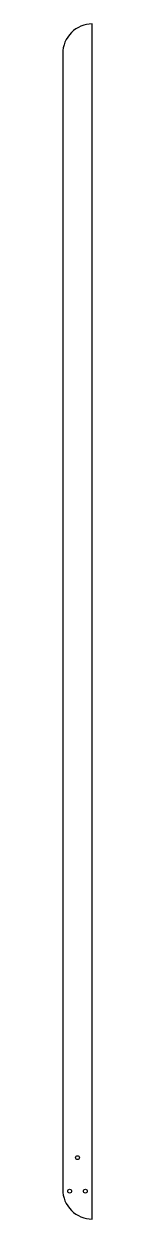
# Model space of a CAD drawing. Extents: x 0 to 45, y 0 to 1819.
import ezdxf

# ---------------------------------------------------------------- set-up
doc = ezdxf.new("R2010")
doc.units = 0
doc.layers.get('0').update_dxf_attribs({"linetype": 'CONTINUOUS'})

msp = doc.modelspace()

# ---------------------------------------------------------------- linework, layer by layer
msp.add_lwpolyline([(45, 0), (45, 0), (45, 1819), (45, 1819, 0.414214), (0, 1774), (0, 45, 0.414214)], format="xyb", close=True)
for centre in [(22.5, 93.5), (10.5, 42.5), (34.5, 42.5)]:
    msp.add_circle(centre, 3)

doc.saveas('drawing.dxf')
